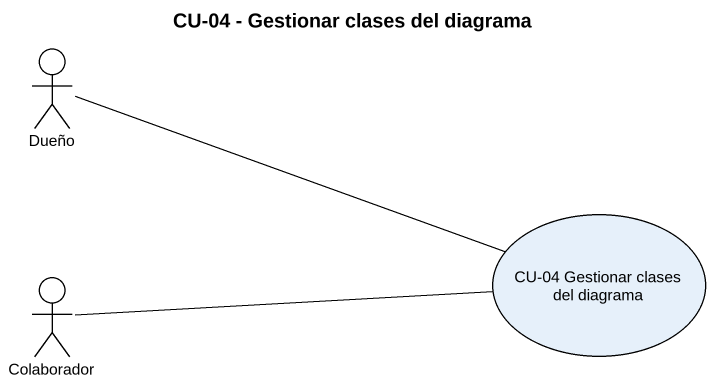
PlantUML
@startuml
title CU-04 - Gestionar clases del diagrama
actor Dueño
usecase "CU-04 Gestionar clases del diagrama" as CU_04_Gestionar_clases_del
actor Colaborador
Dueño -right- CU_04_Gestionar_clases_del
Colaborador -right- CU_04_Gestionar_clases_del
@enduml
